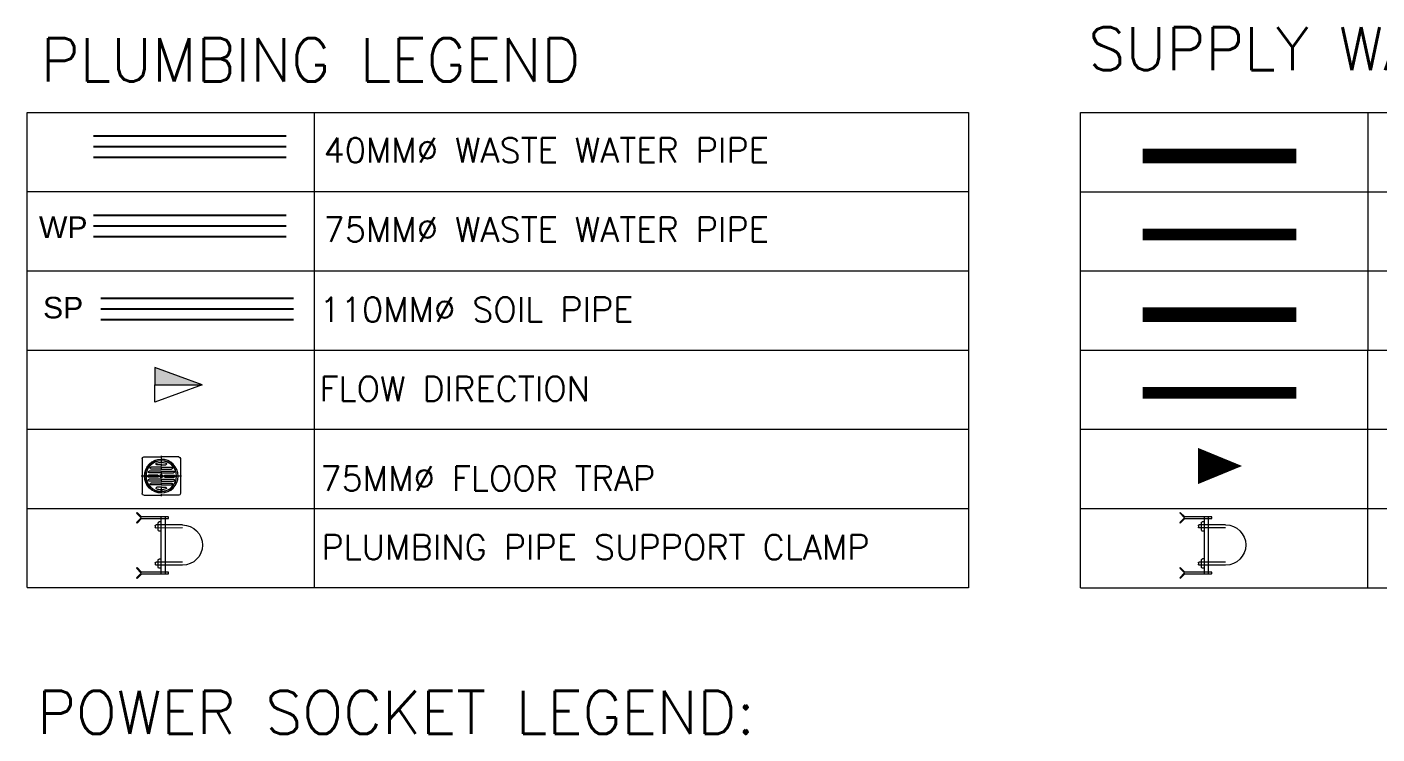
# Model space of a CAD drawing. Extents: x 3550807 to 4078732, y -628171 to -515859.
# Drawn here: x 3622742 to 3629563, y -621901 to -618330 of the extents above; entities that cross this region are included whole.
import ezdxf

# ---------------------------------------------------------------- set-up
doc = ezdxf.new("R2010")
doc.units = 0
doc.header["$LTSCALE"] = 6
doc.header["$MEASUREMENT"] = 0
doc.linetypes.add('AI9-LType1', pattern=[1.875, 1.25, -0.625])
doc.linetypes.add('CONTINU', pattern=[0])
for name, color, linetype, lineweight in [('22-FTfix', 8, 'CONTINUOUS', 9), ('P-SP', 1, 'CONTINUOUS', 0), ('PHE-SANITARY', 1, 'CONTINUOUS', 25), ('PHE-SP', 1, 'CONTINUOUS', 0), ('PL-CLAMP', 211, 'CONTINUOUS', 13), ('PL-SOFT  WATER SUPPLY PIPE', 162, 'CONTINUOUS', 9), ('PL-WATER PIPING', 1, 'CONTINUOUS', 9)]:
    doc.layers.add(name, color=color, linetype=linetype, lineweight=lineweight)
for name, color, linetype in [('ELE-LIGHTING WIRRING', 7, 'CONTINUOUS'), ('P-Text', 8, 'CONTINUOUS'), ('phe-text', 1, 'CONTINUOUS'), ('PL- WASTE PIPE', 6, 'CONTINUOUS'), ('PL-SOIL PIPE', 1, 'CONTINUOUS')]:
    doc.layers.add(name, color=color, linetype=linetype)
doc.styles.add('ROMANS', font='romans.shx')
doc.styles.add('vni1', font='arial.ttf', dxfattribs={"height": 6})

# ---------------------------------------------------------------- blocks, each defined once
blk = doc.blocks.new('clamp')
at = {"layer": 'PL-CLAMP'}
for p, q in [((105.4, 198.4), (168.6, 198.4)), ((156.2, 205.8), (161.2, 205.8)), ((163.2, 185.7), (163.2, 203.8)), ((170.6, 196.4), (170.6, 193.1)), ((105.4, 191.1), (168.6, 191.1)), ((156.2, 183.7), (161.2, 183.7)), ((105.4, 109.4), (168.6, 109.4)), ((105.4, 102), (168.6, 102)), ((156.2, 116.8), (161.2, 116.8)), ((163.2, 96.7), (163.2, 114.8)), ((170.6, 107.4), (170.6, 104)), ((156.2, 94.7), (161.2, 94.7))]:
    blk.add_line(p, q, dxfattribs=at)
for points in [[(138.4, 216.5, -0.414214), (139.4, 217.5), (203.1, 217.5), (214, 228.4), (215.4, 227), (203.9, 215.5), (215.3, 204), (213.9, 202.6), (203, 213.5), (139.4, 213.5, -0.414214), (138.4, 214.5), (138.4, 216.5)], [(138.4, 84.3, -0.414214), (139.4, 85.3), (203.1, 85.3), (214, 96.3), (215.4, 94.9), (203.9, 83.3), (215.3, 71.9), (213.9, 70.5), (203, 81.3), (139.4, 81.3, -0.414214), (138.4, 82.3), (138.4, 84.3)]]:
    blk.add_lwpolyline(points, format="xyb", dxfattribs=at)
for points in [[(146.2, 81.3), (146.2, 217.5)], [(156.2, 81.3), (156.2, 217.5)]]:
    blk.add_lwpolyline(points, dxfattribs=at)
for centre, radius, start, end in [((105.4, 150.2), 48.2, 90, 270), ((161.2, 203.8), 2, 0, 90), ((168.6, 196.4), 2, 0, 90), ((161.2, 185.7), 2, 270, 0), ((168.6, 193.1), 2, 270, 0), ((161.2, 114.8), 2, 0, 90), ((168.6, 107.4), 2, 0, 90), ((168.6, 104), 2, 270, 0), ((161.2, 96.7), 2, 270, 0)]:
    blk.add_arc(centre, radius, start, end, dxfattribs=at)
blk = doc.blocks.new('A$C525867A1')
at = {"layer": '22-FTfix', "color": 1, "lineweight": 0}
for p, q in [((-76.6, 3.5), (-40.1, 40.1)), ((42, 42.1), (-42, -42.1)), ((-3.7, 76.6), (-40.1, 40.1)), ((76.4, 3.7), (3.3, 76.6)), ((-3.5, -76.4), (-76.6, -3.4)), ((76.4, -3.3), (39.9, -39.8)), ((3.4, -76.4), (39.9, -39.8))]:
    blk.add_line(p, q, dxfattribs=at)
at = {"layer": '22-FTfix', "color": 1, "linetype": 'AI9-LType1', "lineweight": 0}
blk.add_line((42, -41.9), (-42.2, 42.1), dxfattribs=at)
at = {"layer": '22-FTfix', "color": 3, "lineweight": 0}
for p, q in [((-18.4, 18.3), (-39.5, -2.8)), ((-10.4, 10.4), (-35.8, -15.1)), ((-14.5, 14.5), (-35.7, -6.6)), ((-23.3, 23.2), (-32.4, 14)), ((-6.5, 6.5), (-31.9, -18.9)), ((-23.3, 23.2), (-14.1, 32.4)), ((-18.4, 18.3), (2.7, 39.5)), ((-14.5, 14.5), (6.6, 35.7)), ((-10.4, 10.4), (15, 35.8)), ((-6.5, 6.5), (18.9, 32)), ((-1.9, 1.2), (-1.5, 1.5)), ((-1.4, 0.7), (-1.9, 1.2)), ((-1.2, 1.9), (-1.5, 1.5)), ((-0.7, 1.4), (-1.2, 1.9)), ((1.2, 1.9), (0.7, 1.4)), ((1.9, 1.2), (1.2, 1.9)), ((1.9, 1.2), (1.4, 0.7)), ((5.2, 9.3), (24.6, 28.7)), ((6.5, -6.5), (31.9, 18.9)), ((9.2, 5.2), (28.6, 24.6)), ((10.4, -10.4), (35.8, 15.1)), ((14.5, -14.5), (35.7, 6.6)), ((18.4, -18.3), (39.5, 2.8)), ((-9.2, -5.2), (-28.6, -24.6)), ((-5.2, -9.3), (-24.6, -28.7)), ((6.5, -6.5), (-18.9, -32)), ((10.4, -10.4), (-15, -35.8)), ((14.5, -14.5), (-6.6, -35.7)), ((18.4, -18.3), (-2.7, -39.5)), ((-1.9, -1.2), (-1.4, -0.7)), ((-1.2, -1.9), (-1.9, -1.2)), ((-1.2, -1.9), (-0.7, -1.4)), ((1.2, -1.9), (0.7, -1.4)), ((1.2, -1.9), (1.5, -1.5)), ((1.9, -1.2), (1.4, -0.7)), ((1.9, -1.2), (1.5, -1.5)), ((23.3, -23.2), (14.1, -32.4)), ((23.3, -23.2), (32.4, -14))]:
    blk.add_line(p, q, dxfattribs=at)
at = {"layer": '22-FTfix', "color": 1, "lineweight": 0}
blk.add_circle((-0.1, 0.1), 49.4, dxfattribs=at)
at = {"layer": '22-FTfix', "color": 3, "lineweight": 0}
for centre, radius in [((0, 0), 45.2), ((-0.1, -0.1), 44.9), ((0, 0), 4.18), ((0, 0), 3.93)]:
    blk.add_circle(centre, radius, dxfattribs=at)
at = {"layer": '22-FTfix', "color": 1, "lineweight": 0}
for points in [[(-35.3, 35.2), (-15.9, 54.6), (15.5, 54.6), (35, 35.3), (54.4, 15.9), (54.4, -15.6), (35, -35)], [(-35.3, 35.2), (-54.6, 15.8), (-54.6, -15.7), (-35.2, -35), (-15.8, -54.4), (15.7, -54.4), (35, -35)]]:
    blk.add_open_spline(points, degree=3, knots=[0, 0, 0, 0, 1, 1, 1, 2, 2, 2, 2], dxfattribs=at)
for points in [[(3.3, 76.6), (1.4, 78.5), (-1.8, 78.5), (-3.7, 76.6)], [(-76.6, 3.5), (-78.5, 1.6), (-78.5, -1.5), (-76.6, -3.4)], [(76.4, -3.3), (78.3, -1.4), (78.3, 1.8), (76.4, 3.7)], [(-3.5, -76.4), (-1.6, -78.3), (1.5, -78.3), (3.4, -76.4)]]:
    blk.add_open_spline(points, degree=3, dxfattribs=at)
at = {"layer": '22-FTfix', "color": 3, "lineweight": 0}
for points in [[(6.6, 35.7), (7.6, 36.7), (7.6, 38.5), (6.6, 39.5), (5.5, 40.6), (3.8, 40.6), (2.7, 39.5)], [(-36.8, 17.1), (-37.4, 15.7), (-36.8, 14.1), (-35.5, 13.5), (-34.4, 13), (-33.2, 13.2), (-32.4, 14)], [(-14.1, 32.4), (-13, 33.4), (-13, 35.2), (-14.1, 36.2), (-14.9, 37), (-16.1, 37.2), (-17.2, 36.7)], [(5.2, 9.3), (4.1, 8.1), (4.1, 6.3), (5.2, 5.2), (6.3, 4.1), (8.1, 4.1), (9.2, 5.2)], [(18.9, 32), (19.9, 33), (19.9, 34.8), (18.9, 35.8), (17.8, 36.9), (16.1, 36.9), (15, 35.8)], [(28.6, 24.6), (29.7, 25.7), (29.7, 27.6), (28.6, 28.7), (27.5, 29.8), (25.7, 29.8), (24.6, 28.7)], [(35.8, 15.1), (36.8, 16.2), (36.8, 17.9), (35.8, 18.9), (34.7, 20), (33, 20), (31.9, 18.9)], [(39.5, 2.8), (40.6, 3.9), (40.5, 5.6), (39.5, 6.6), (38.4, 7.7), (36.7, 7.7), (35.7, 6.6)], [(-39.5, -2.8), (-40.6, -3.9), (-40.5, -5.6), (-39.5, -6.6), (-38.4, -7.7), (-36.7, -7.7), (-35.7, -6.6)], [(-35.8, -15.1), (-36.8, -16.2), (-36.8, -17.9), (-35.8, -18.9), (-34.7, -20), (-33, -20), (-31.9, -18.9)], [(-28.6, -24.6), (-29.7, -25.7), (-29.7, -27.6), (-28.6, -28.7), (-27.5, -29.8), (-25.7, -29.8), (-24.6, -28.7)], [(-18.9, -32), (-19.9, -33), (-19.9, -34.8), (-18.9, -35.8), (-17.8, -36.9), (-16.1, -36.9), (-15, -35.8)], [(-5.2, -9.3), (-4.1, -8.1), (-4.1, -6.3), (-5.2, -5.2), (-6.3, -4.1), (-8.1, -4.1), (-9.2, -5.2)], [(-6.6, -35.7), (-7.6, -36.7), (-7.6, -38.4), (-6.6, -39.5), (-5.5, -40.6), (-3.8, -40.6), (-2.7, -39.5)], [(14.1, -32.4), (13, -33.4), (13, -35.1), (14.1, -36.2), (14.9, -37), (16.1, -37.2), (17.2, -36.7)], [(36.8, -17.1), (37.4, -15.7), (36.8, -14.1), (35.5, -13.5), (34.4, -13), (33.2, -13.2), (32.4, -14)]]:
    blk.add_open_spline(points, degree=3, knots=[0, 0, 0, 0, 1, 1, 1, 2, 2, 2, 2], dxfattribs=at)
for points in [[(-28.7, 28.6), (-32, 25.3), (-34.8, 21.4), (-36.8, 17.1)], [(-17.2, 36.7), (-21.4, 34.7), (-25.3, 32), (-28.7, 28.6)], [(-1.4, -0.7), (-1, -0.3), (-1, 0.3), (-1.4, 0.7)], [(-0.7, 1.4), (-0.3, 1), (0.3, 1), (0.7, 1.4)], [(1.4, 0.7), (1, 0.3), (1, -0.3), (1.4, -0.7)], [(0.7, -1.4), (0.3, -1), (-0.3, -1), (-0.7, -1.4)], [(17.2, -36.7), (21.4, -34.7), (25.3, -32), (28.7, -28.6)], [(28.7, -28.6), (32, -25.3), (34.8, -21.4), (36.8, -17.1)]]:
    blk.add_open_spline(points, degree=3, dxfattribs=at)
blk = doc.blocks.new('A$C0B1B3CFA')
at = {"layer": 'PHE-SP'}
h = blk.add_hatch(color=7, dxfattribs=at)
h.dxf.hatch_style = 1
h.paths.add_polyline_path([(-0.0495, 0.0226), (-0.0495, 0), (0.0124, 0)])
at = {"layer": 'PHE-SP', "color": 7}
for points in [[(-0.0495, 0), (0.0124, 0), (-0.0495, 0.0226), (-0.0495, 0)], [(-0.0495, 0), (0.0124, 0), (-0.0495, -0.0226), (-0.0495, 0)]]:
    blk.add_lwpolyline(points, dxfattribs=at)
blk = doc.blocks.new('Z$W@#3BD47561')
at = {"layer": 'PHE-SP', "xscale": 49.00933755098914, "yscale": 49.00933755098914, "zscale": 49.00933755098914, "rotation": 270}
blk.add_blockref('A$C0B1B3CFA', (0, 0), dxfattribs=at)
blk = doc.blocks.new('Z$W@#4AA511D8')
at = {"layer": 'phe-text', "linetype": 'ByBlock', "lineweight": -2, "ltscale": 0.5, "xscale": 0.0244727334018079, "yscale": 0.0244727334018079, "zscale": 0.0244727334018079, "rotation": 270}
blk.add_blockref('Z$W@#3BD47561', (0.0148, 0), dxfattribs=at)

msp = doc.modelspace()

# ---------------------------------------------------------------- linework, layer by layer
at = {"layer": 'ELE-LIGHTING WIRRING', "color": 7, "linetype": 'CONTINU', "lineweight": 0}
for p, q in [((3624192.9, -618762), (3624192.9, -621162)), ((3627498.2, -618762), (3627498.2, -621162.1))]:
    msp.add_line(p, q, dxfattribs=at)
at = {"layer": 'P-SP', "color": 251, "linetype": 'ByBlock', "lineweight": -3, "ltscale": 25}
for points in [[(3623076.9, -618934.3), (3624051.1, -618934.3)], [(3623076.9, -619334.3), (3624051.1, -619334.3)], [(3623114, -619753), (3624088.2, -619753)]]:
    msp.add_lwpolyline(points, dxfattribs=at)
at = {"layer": 'P-Text', "color": 7, "linetype": 'ByBlock', "lineweight": 0}
for p, q in [((3622741.7, -621162), (3622741.6, -618762)), ((3622741.6, -618762), (3627498.2, -618762)), ((3622741.6, -618762), (3627498.2, -618762)), ((3628063.8, -621162.1), (3628064.4, -618762.1)), ((3628064.4, -621162.1), (3628064.4, -618762.1)), ((3628064.4, -618762.1), (3633166.6, -618762.1)), ((3628064.4, -618762.1), (3633166.6, -618762.1)), ((3629515.8, -618762.1), (3629514.3, -621162.1)), ((3629515.8, -618762.1), (3629514.5, -621162.1)), ((3622741.6, -619162), (3627498.2, -619162)), ((3622741.6, -619162), (3627498.2, -619162)), ((3628064.4, -619162.1), (3633166.6, -619162.1)), ((3628064.4, -619162.1), (3633166.6, -619162.1)), ((3622741.6, -619562), (3627498.2, -619562)), ((3622741.6, -619562), (3627498.2, -619562)), ((3622741.6, -619562), (3627498.2, -619562)), ((3622741.6, -619562), (3627498.2, -619562)), ((3628064.4, -619562.1), (3633166.6, -619562.1)), ((3628064.4, -619562.1), (3633166.6, -619562.1)), ((3622741.6, -619962), (3627498.2, -619962)), ((3622741.6, -619962), (3627498.2, -619962)), ((3628064.7, -619962.1), (3633166.9, -619962.1)), ((3622741.6, -620362), (3627498.2, -620362)), ((3622741.6, -620362), (3627498.2, -620362)), ((3628064.4, -620362.1), (3633166.6, -620362.1)), ((3622741.6, -620762), (3627498.2, -620762)), ((3622741.6, -620762), (3627498.2, -620762)), ((3628064.1, -620762.1), (3633166.2, -620762.1)), ((3622741.6, -621162), (3627498.2, -621162)), ((3628064.4, -621162.1), (3633166.6, -621162.1))]:
    msp.add_line(p, q, dxfattribs=at)
at = {"layer": 'PL- WASTE PIPE', "color": 4, "linetype": 'ByBlock', "ltscale": 5}
for points in [[(3623076.9, -618880.5), (3624051.1, -618880.5)], [(3623076.9, -618988.1), (3624051.1, -618988.1)]]:
    msp.add_lwpolyline(points, dxfattribs=at)
at = {"layer": 'PL- WASTE PIPE', "linetype": 'ByBlock', "ltscale": 5}
for points in [[(3623076.9, -619280.5), (3624051.1, -619280.5)], [(3623076.9, -619388.1), (3624051.1, -619388.1)]]:
    msp.add_lwpolyline(points, dxfattribs=at)
at = {"layer": 'PL-SOFT  WATER SUPPLY PIPE', "color": 3, "const_width": 74.2}
msp.add_lwpolyline([(3628378.5, -618982.6), (3629155.2, -618982.6)], dxfattribs=at)
at = {"layer": 'PL-SOFT  WATER SUPPLY PIPE', "color": 5, "const_width": 59.3}
msp.add_lwpolyline([(3628378.5, -619378.1), (3629155.2, -619378.1)], dxfattribs=at)
at = {"layer": 'PL-SOFT  WATER SUPPLY PIPE', "color": 11, "true_color": 0xf75178, "const_width": 74.2}
msp.add_lwpolyline([(3628378, -619782.6), (3629154.7, -619782.6)], dxfattribs=at)
at = {"layer": 'PL-SOFT  WATER SUPPLY PIPE', "color": 11, "true_color": 0xff785c, "const_width": 59.3}
msp.add_lwpolyline([(3628378, -620178.1), (3629154.7, -620178.1)], dxfattribs=at)
at = {"layer": 'PL-SOIL PIPE', "color": 1, "linetype": 'Continuous'}
for points in [[(3623114, -619699.2), (3624088.2, -619699.2)], [(3623114, -619806.8), (3624088.2, -619806.8)]]:
    msp.add_lwpolyline(points, dxfattribs=at)
at = {"layer": 'PL-WATER PIPING', "color": 61, "true_color": 0xd8e58c}
msp.add_lwpolyline([(3628657.6, -620547.5, 183.5, 0, 0), (3628881, -620547.5, 0, 0, 0)], format="xyseb", dxfattribs=at)

# ---------------------------------------------------------------- block references
at = {"layer": 'PHE-SANITARY', "color": 2, "linetype": 'ByBlock', "xscale": 3219.95717395069, "yscale": 3219.95717395069, "zscale": 3219.95717395069, "rotation": 180.0649977245839}
msp.add_blockref('Z$W@#4AA511D8', (3623625.6, -620137.9), dxfattribs=at)
at = {"layer": 'PL- WASTE PIPE', "linetype": 'ByBlock', "ltscale": 5, "xscale": -1.712806859283217, "yscale": 1.712806859274195, "zscale": 1.712806858191304, "rotation": 225.0593839875239}
msp.add_blockref('A$C525867A1', (3623420, -620598.3), dxfattribs=at)
at = {"layer": 'PL-CLAMP', "linetype": 'ByBlock', "xscale": -2.110122182302289, "yscale": 2.110122182302287, "zscale": 2.110122181214174, "rotation": 0.02499690717137621}
for p in [(3623749.4, -621263.8), (3629020.5, -621263.3)]:
    msp.add_blockref('clamp', p, dxfattribs=at)

# ---------------------------------------------------------------- texts
at = {"layer": 'ELE-LIGHTING WIRRING', "color": 7, "linetype": 'CONTINU', "lineweight": 0, "style": 'ROMANS'}
for s, height, p in [('SUPPLY WATER LEGEND', 218.723, (3628104.4, -618549.2)), ('PLUMBING LEGEND', 218.723, (3622810.6, -618606)), ('40MM%%C WASTE WATER PIPE', 125, (3624240, -619015.3)), ('75MM%%C WASTE WATER PIPE', 125, (3624240, -619415.3)), ('110MM%%C SOIL PIPE', 125, (3624220, -619820.1)), ('FLOW DIRECTION', 125, (3624220, -620220.1)), ('75MM%%c FLOOR TRAP', 125, (3624223.6, -620673)), ('PLUMBING PIPE SUPPORT CLAMP', 125, (3624229.3, -621020.1))]:
    msp.add_text(s, height=height, dxfattribs=at).set_placement(p)
at = {"layer": 'ELE-LIGHTING WIRRING', "color": 7, "linetype": 'CONTINU', "lineweight": 0, "insert": (3622792.6, -621682.3), "char_height": 218.723, "width": 5224.125, "attachment_point": 1, "style": 'ROMANS'}
msp.add_mtext('{\\C256;POWER SOCKET LEGEND:}', dxfattribs=at)
at = {"layer": 'P-Text', "color": 7, "linetype": 'ByBlock', "lineweight": -3, "style": 'vni1'}
for s, p in [('WP', (3622802.2, -619395.9)), ('SP', (3622822.6, -619802.2))]:
    msp.add_text(s, height=108.92, dxfattribs=at).set_placement(p)

doc.saveas('drawing.dxf')
